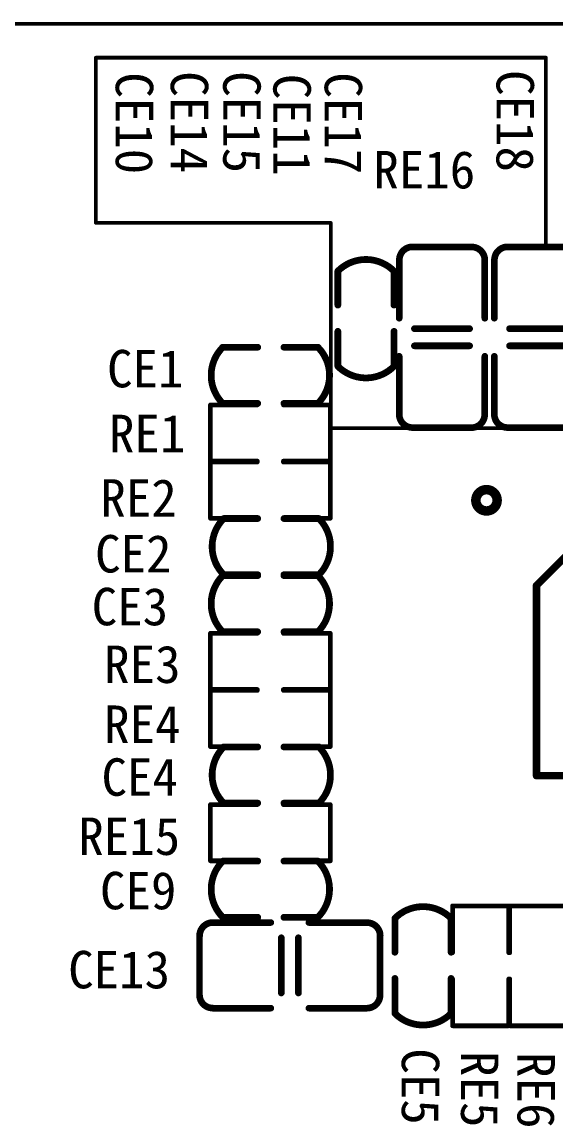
# Model space of a CAD drawing. Extents: x 695 to 1054, y 394 to 590.
# Drawn here: x 864.41 to 878.67, y 461.11 to 490.57 of the extents above; entities that cross this region are included whole.
import ezdxf

# ---------------------------------------------------------------- set-up
doc = ezdxf.new("R2010")
doc.units = 0
doc.header["$MEASUREMENT"] = 0
doc.layers.get('0').update_dxf_attribs({"linetype": 'CONTINUOUS'})
doc.layers.add('BOTTOMOVERLAY', color=7, linetype='CONTINUOUS')
doc.layers.add('KEEPOUTLAYER', color=6, linetype='CONTINUOUS')
doc.styles.get("Standard").update_dxf_attribs({"font": ''})
doc.styles.get('Standard').set_extended_font_data('SimSun')

# ---------------------------------------------------------------- blocks, each defined once
blk = doc.blocks.new('0603C_B_125')
at = {"layer": 'BOTTOMOVERLAY', "const_width": 0.18}
for points in [[(-0.75, 1.257, -0.414214), (0.75, 1.257)], [(0.75, -1.283, -0.414214), (-0.75, -1.283)]]:
    blk.add_lwpolyline(points, format="xyb", dxfattribs=at)
for points in [[(-0.75, 1.257), (-0.75, 0.35)], [(0.75, 1.257), (0.75, 0.35)], [(-0.75, -0.35), (-0.75, -1.283)], [(0.75, -0.35), (0.75, -1.283)]]:
    blk.add_lwpolyline(points, dxfattribs=at)
at = {"layer": 'BOTTOMOVERLAY', "const_width": 0.09}
for points in [[(-0.795, 1.257, 1), (-0.705, 1.257, 1)], [(-0.795, 1.257, 1), (-0.705, 1.257, 1)], [(0.705, 1.257, 1), (0.795, 1.257, 1)], [(0.705, 1.257, 1), (0.795, 1.257, 1)], [(-0.795, 0.35, 1), (-0.705, 0.35, 1)], [(0.705, 0.35, 1), (0.795, 0.35, 1)], [(-0.795, -0.35, 1), (-0.705, -0.35, 1)], [(0.705, -0.35, 1), (0.795, -0.35, 1)], [(-0.795, -1.283, 1), (-0.705, -1.283, 1)], [(-0.795, -1.283, 1), (-0.705, -1.283, 1)], [(0.705, -1.283, 1), (0.795, -1.283, 1)], [(0.705, -1.283, 1), (0.795, -1.283, 1)]]:
    blk.add_lwpolyline(points, format="xyb", close=True, dxfattribs=at)
blk = doc.blocks.new('0603C_B_126')
at = {"layer": 'BOTTOMOVERLAY', "const_width": 0.18}
for points in [[(-0.75, 1.257, -0.414214), (0.75, 1.257)], [(0.75, -1.283, -0.414214), (-0.75, -1.283)]]:
    blk.add_lwpolyline(points, format="xyb", dxfattribs=at)
for points in [[(-0.75, 0.35), (-0.75, 1.257)], [(0.75, 0.35), (0.75, 1.257)], [(-0.75, -1.283), (-0.75, -0.35)], [(0.75, -1.283), (0.75, -0.35)]]:
    blk.add_lwpolyline(points, dxfattribs=at)
at = {"layer": 'BOTTOMOVERLAY', "const_width": 0.09}
for points in [[(-0.795, 1.257, 1), (-0.705, 1.257, 1)], [(-0.795, 1.257, 1), (-0.705, 1.257, 1)], [(0.705, 1.257, 1), (0.795, 1.257, 1)], [(0.705, 1.257, 1), (0.795, 1.257, 1)], [(-0.795, 0.35, 1), (-0.705, 0.35, 1)], [(0.705, 0.35, 1), (0.795, 0.35, 1)], [(-0.795, -0.35, 1), (-0.705, -0.35, 1)], [(0.705, -0.35, 1), (0.795, -0.35, 1)], [(-0.795, -1.283, 1), (-0.705, -1.283, 1)], [(-0.795, -1.283, 1), (-0.705, -1.283, 1)], [(0.705, -1.283, 1), (0.795, -1.283, 1)], [(0.705, -1.283, 1), (0.795, -1.283, 1)]]:
    blk.add_lwpolyline(points, format="xyb", close=True, dxfattribs=at)
blk = doc.blocks.new('0603C_B_127')
at = {"layer": 'BOTTOMOVERLAY', "const_width": 0.18}
for points in [[(-0.75, 1.257, -0.414214), (0.75, 1.257)], [(0.75, -1.283, -0.414214), (-0.75, -1.283)]]:
    blk.add_lwpolyline(points, format="xyb", dxfattribs=at)
for points in [[(-0.75, 1.257), (-0.75, 0.35)], [(0.75, 1.257), (0.75, 0.35)], [(-0.75, -0.35), (-0.75, -1.283)], [(0.75, -0.35), (0.75, -1.283)]]:
    blk.add_lwpolyline(points, dxfattribs=at)
at = {"layer": 'BOTTOMOVERLAY', "const_width": 0.09}
for points in [[(-0.795, 1.257, 1), (-0.705, 1.257, 1)], [(-0.795, 1.257, 1), (-0.705, 1.257, 1)], [(0.705, 1.257, 1), (0.795, 1.257, 1)], [(0.705, 1.257, 1), (0.795, 1.257, 1)], [(-0.795, 0.35, 1), (-0.705, 0.35, 1)], [(0.705, 0.35, 1), (0.795, 0.35, 1)], [(-0.795, -0.35, 1), (-0.705, -0.35, 1)], [(0.705, -0.35, 1), (0.795, -0.35, 1)], [(-0.795, -1.283, 1), (-0.705, -1.283, 1)], [(-0.795, -1.283, 1), (-0.705, -1.283, 1)], [(0.705, -1.283, 1), (0.795, -1.283, 1)], [(0.705, -1.283, 1), (0.795, -1.283, 1)]]:
    blk.add_lwpolyline(points, format="xyb", close=True, dxfattribs=at)
blk = doc.blocks.new('0603C_B_128')
at = {"layer": 'BOTTOMOVERLAY', "const_width": 0.18}
for points in [[(-0.75, 1.257, -0.414214), (0.75, 1.257)], [(0.75, -1.283, -0.414214), (-0.75, -1.283)]]:
    blk.add_lwpolyline(points, format="xyb", dxfattribs=at)
for points in [[(-0.75, 0.35), (-0.75, 1.257)], [(0.75, 0.35), (0.75, 1.257)], [(-0.75, -1.283), (-0.75, -0.35)], [(0.75, -1.283), (0.75, -0.35)]]:
    blk.add_lwpolyline(points, dxfattribs=at)
at = {"layer": 'BOTTOMOVERLAY', "const_width": 0.09}
for points in [[(-0.795, 1.257, 1), (-0.705, 1.257, 1)], [(-0.795, 1.257, 1), (-0.705, 1.257, 1)], [(0.705, 1.257, 1), (0.795, 1.257, 1)], [(0.705, 1.257, 1), (0.795, 1.257, 1)], [(-0.795, 0.35, 1), (-0.705, 0.35, 1)], [(0.705, 0.35, 1), (0.795, 0.35, 1)], [(-0.795, -0.35, 1), (-0.705, -0.35, 1)], [(0.705, -0.35, 1), (0.795, -0.35, 1)], [(-0.795, -1.283, 1), (-0.705, -1.283, 1)], [(-0.795, -1.283, 1), (-0.705, -1.283, 1)], [(0.705, -1.283, 1), (0.795, -1.283, 1)], [(0.705, -1.283, 1), (0.795, -1.283, 1)]]:
    blk.add_lwpolyline(points, format="xyb", close=True, dxfattribs=at)
blk = doc.blocks.new('0603C_B_129')
at = {"layer": 'BOTTOMOVERLAY', "const_width": 0.18}
for points in [[(-0.75, 1.257, -0.414214), (0.75, 1.257)], [(0.75, -1.283, -0.414214), (-0.75, -1.283)]]:
    blk.add_lwpolyline(points, format="xyb", dxfattribs=at)
for points in [[(-0.75, 0.35), (-0.75, 1.257)], [(0.75, 0.35), (0.75, 1.257)], [(-0.75, -1.283), (-0.75, -0.35)], [(0.75, -1.283), (0.75, -0.35)]]:
    blk.add_lwpolyline(points, dxfattribs=at)
at = {"layer": 'BOTTOMOVERLAY', "const_width": 0.09}
for points in [[(-0.795, 1.257, 1), (-0.705, 1.257, 1)], [(-0.795, 1.257, 1), (-0.705, 1.257, 1)], [(0.705, 1.257, 1), (0.795, 1.257, 1)], [(0.705, 1.257, 1), (0.795, 1.257, 1)], [(-0.795, 0.35, 1), (-0.705, 0.35, 1)], [(0.705, 0.35, 1), (0.795, 0.35, 1)], [(-0.795, -0.35, 1), (-0.705, -0.35, 1)], [(0.705, -0.35, 1), (0.795, -0.35, 1)], [(-0.795, -1.283, 1), (-0.705, -1.283, 1)], [(-0.795, -1.283, 1), (-0.705, -1.283, 1)], [(0.705, -1.283, 1), (0.795, -1.283, 1)], [(0.705, -1.283, 1), (0.795, -1.283, 1)]]:
    blk.add_lwpolyline(points, format="xyb", close=True, dxfattribs=at)
blk = doc.blocks.new('0603C_B_133')
at = {"layer": 'BOTTOMOVERLAY', "const_width": 0.18}
for points in [[(-0.75, 1.257, -0.414214), (0.75, 1.257)], [(0.75, -1.283, -0.414214), (-0.75, -1.283)]]:
    blk.add_lwpolyline(points, format="xyb", dxfattribs=at)
for points in [[(-0.75, 1.257), (-0.75, 0.35)], [(0.75, 1.257), (0.75, 0.35)], [(-0.75, -0.35), (-0.75, -1.283)], [(0.75, -0.35), (0.75, -1.283)]]:
    blk.add_lwpolyline(points, dxfattribs=at)
at = {"layer": 'BOTTOMOVERLAY', "const_width": 0.09}
for points in [[(-0.795, 1.257, 1), (-0.705, 1.257, 1)], [(-0.795, 1.257, 1), (-0.705, 1.257, 1)], [(0.705, 1.257, 1), (0.795, 1.257, 1)], [(0.705, 1.257, 1), (0.795, 1.257, 1)], [(-0.795, 0.35, 1), (-0.705, 0.35, 1)], [(0.705, 0.35, 1), (0.795, 0.35, 1)], [(-0.795, -0.35, 1), (-0.705, -0.35, 1)], [(0.705, -0.35, 1), (0.795, -0.35, 1)], [(-0.795, -1.283, 1), (-0.705, -1.283, 1)], [(-0.795, -1.283, 1), (-0.705, -1.283, 1)], [(0.705, -1.283, 1), (0.795, -1.283, 1)], [(0.705, -1.283, 1), (0.795, -1.283, 1)]]:
    blk.add_lwpolyline(points, format="xyb", close=True, dxfattribs=at)
blk = doc.blocks.new('0603C_B_134')
at = {"layer": 'BOTTOMOVERLAY', "const_width": 0.18}
for points in [[(-0.75, 1.257, -0.414214), (0.75, 1.257)], [(0.75, -1.283, -0.414214), (-0.75, -1.283)]]:
    blk.add_lwpolyline(points, format="xyb", dxfattribs=at)
for points in [[(-0.75, 0.35), (-0.75, 1.257)], [(0.75, 0.35), (0.75, 1.257)], [(-0.75, -1.283), (-0.75, -0.35)], [(0.75, -1.283), (0.75, -0.35)]]:
    blk.add_lwpolyline(points, dxfattribs=at)
at = {"layer": 'BOTTOMOVERLAY', "const_width": 0.09}
for points in [[(-0.795, 1.257, 1), (-0.705, 1.257, 1)], [(-0.795, 1.257, 1), (-0.705, 1.257, 1)], [(0.705, 1.257, 1), (0.795, 1.257, 1)], [(0.705, 1.257, 1), (0.795, 1.257, 1)], [(-0.795, 0.35, 1), (-0.705, 0.35, 1)], [(0.705, 0.35, 1), (0.795, 0.35, 1)], [(-0.795, -0.35, 1), (-0.705, -0.35, 1)], [(0.705, -0.35, 1), (0.795, -0.35, 1)], [(-0.795, -1.283, 1), (-0.705, -1.283, 1)], [(-0.795, -1.283, 1), (-0.705, -1.283, 1)], [(0.705, -1.283, 1), (0.795, -1.283, 1)], [(0.705, -1.283, 1), (0.795, -1.283, 1)]]:
    blk.add_lwpolyline(points, format="xyb", close=True, dxfattribs=at)
blk = doc.blocks.new('0805C_B_137')
at = {"layer": 'BOTTOMOVERLAY', "const_width": 0.178}
for points in [[(-2.413, 0.787, -0.414214), (-2.06, 1.14)], [(2.057, 1.143, -0.414214), (2.41, 0.79)], [(-2.057, -1.143, -0.414214), (-2.41, -0.79)], [(2.413, -0.787, -0.414214), (2.06, -1.14)]]:
    blk.add_lwpolyline(points, format="xyb", dxfattribs=at)
for points in [[(-2.06, 1.143), (-0.508, 1.143)], [(0.508, 1.143), (2.057, 1.143)], [(-2.41, -0.79), (-2.41, 0.785)], [(-0.229, -0.737), (-0.229, 0.737)], [(0.229, -0.737), (0.229, 0.737)], [(2.413, -0.787), (2.413, 0.787)], [(-2.057, -1.143), (-0.508, -1.143)], [(0.508, -1.143), (2.06, -1.143)]]:
    blk.add_lwpolyline(points, dxfattribs=at)
at = {"layer": 'BOTTOMOVERLAY', "const_width": 0.0889}
for points in [[(-2.105, 1.143, 1), (-2.016, 1.143, 1)], [(-2.105, 1.14, 1), (-2.016, 1.14, 1)], [(-0.552, 1.143, 1), (-0.464, 1.143, 1)], [(0.464, 1.143, 1), (0.552, 1.143, 1)], [(2.013, 1.143, 1), (2.102, 1.143, 1)], [(2.013, 1.143, 1), (2.102, 1.143, 1)], [(-2.457, 0.787, 1), (-2.369, 0.787, 1)], [(-2.455, 0.785, 1), (-2.366, 0.785, 1)], [(-0.273, 0.737, 1), (-0.184, 0.737, 1)], [(0.184, 0.737, 1), (0.273, 0.737, 1)], [(2.366, 0.79, 1), (2.455, 0.79, 1)], [(2.369, 0.787, 1), (2.457, 0.787, 1)], [(-2.455, -0.79, 1), (-2.366, -0.79, 1)], [(-2.455, -0.79, 1), (-2.366, -0.79, 1)], [(-0.273, -0.737, 1), (-0.184, -0.737, 1)], [(0.184, -0.737, 1), (0.273, -0.737, 1)], [(2.369, -0.787, 1), (2.457, -0.787, 1)], [(2.369, -0.787, 1), (2.457, -0.787, 1)], [(-2.102, -1.143, 1), (-2.013, -1.143, 1)], [(-2.102, -1.143, 1), (-2.013, -1.143, 1)], [(-0.552, -1.143, 1), (-0.464, -1.143, 1)], [(0.464, -1.143, 1), (0.552, -1.143, 1)], [(2.016, -1.14, 1), (2.105, -1.14, 1)], [(2.016, -1.143, 1), (2.105, -1.143, 1)]]:
    blk.add_lwpolyline(points, format="xyb", close=True, dxfattribs=at)
blk = doc.blocks.new('0805C_B_138')
at = {"layer": 'BOTTOMOVERLAY', "const_width": 0.178}
for points in [[(-2.413, 0.787, -0.414214), (-2.06, 1.14)], [(2.057, 1.143, -0.414214), (2.41, 0.79)], [(-2.057, -1.143, -0.414214), (-2.41, -0.79)], [(2.413, -0.787, -0.414214), (2.06, -1.14)]]:
    blk.add_lwpolyline(points, format="xyb", dxfattribs=at)
for points in [[(-0.508, 1.143), (-2.06, 1.143)], [(2.057, 1.143), (0.508, 1.143)], [(-2.41, -0.79), (-2.41, 0.785)], [(-0.229, -0.737), (-0.229, 0.737)], [(0.229, -0.737), (0.229, 0.737)], [(2.413, -0.787), (2.413, 0.787)], [(-0.508, -1.143), (-2.057, -1.143)], [(2.06, -1.143), (0.508, -1.143)]]:
    blk.add_lwpolyline(points, dxfattribs=at)
at = {"layer": 'BOTTOMOVERLAY', "const_width": 0.0889}
for points in [[(-2.105, 1.143, 1), (-2.016, 1.143, 1)], [(-2.105, 1.14, 1), (-2.016, 1.14, 1)], [(-0.552, 1.143, 1), (-0.464, 1.143, 1)], [(0.464, 1.143, 1), (0.552, 1.143, 1)], [(2.013, 1.143, 1), (2.102, 1.143, 1)], [(2.013, 1.143, 1), (2.102, 1.143, 1)], [(-2.457, 0.787, 1), (-2.369, 0.787, 1)], [(-2.455, 0.785, 1), (-2.366, 0.785, 1)], [(-0.273, 0.737, 1), (-0.184, 0.737, 1)], [(0.184, 0.737, 1), (0.273, 0.737, 1)], [(2.366, 0.79, 1), (2.455, 0.79, 1)], [(2.369, 0.787, 1), (2.457, 0.787, 1)], [(-2.455, -0.79, 1), (-2.366, -0.79, 1)], [(-2.455, -0.79, 1), (-2.366, -0.79, 1)], [(-0.273, -0.737, 1), (-0.184, -0.737, 1)], [(0.184, -0.737, 1), (0.273, -0.737, 1)], [(2.369, -0.787, 1), (2.457, -0.787, 1)], [(2.369, -0.787, 1), (2.457, -0.787, 1)], [(-2.102, -1.143, 1), (-2.013, -1.143, 1)], [(-2.102, -1.143, 1), (-2.013, -1.143, 1)], [(-0.552, -1.143, 1), (-0.464, -1.143, 1)], [(0.464, -1.143, 1), (0.552, -1.143, 1)], [(2.016, -1.14, 1), (2.105, -1.14, 1)], [(2.016, -1.143, 1), (2.105, -1.143, 1)]]:
    blk.add_lwpolyline(points, format="xyb", close=True, dxfattribs=at)
blk = doc.blocks.new('0805C_B_139')
at = {"layer": 'BOTTOMOVERLAY', "const_width": 0.178}
for points in [[(-2.413, 0.787, -0.414214), (-2.06, 1.14)], [(2.057, 1.143, -0.414214), (2.41, 0.79)], [(-2.057, -1.143, -0.414214), (-2.41, -0.79)], [(2.413, -0.787, -0.414214), (2.06, -1.14)]]:
    blk.add_lwpolyline(points, format="xyb", dxfattribs=at)
for points in [[(-2.06, 1.143), (-0.508, 1.143)], [(0.508, 1.143), (2.057, 1.143)], [(-2.41, 0.785), (-2.41, -0.79)], [(-0.229, 0.737), (-0.229, -0.737)], [(0.229, 0.737), (0.229, -0.737)], [(2.413, 0.787), (2.413, -0.787)], [(-2.057, -1.143), (-0.508, -1.143)], [(0.508, -1.143), (2.06, -1.143)]]:
    blk.add_lwpolyline(points, dxfattribs=at)
at = {"layer": 'BOTTOMOVERLAY', "const_width": 0.0889}
for points in [[(-2.105, 1.143, 1), (-2.016, 1.143, 1)], [(-2.105, 1.14, 1), (-2.016, 1.14, 1)], [(-0.552, 1.143, 1), (-0.464, 1.143, 1)], [(0.464, 1.143, 1), (0.552, 1.143, 1)], [(2.013, 1.143, 1), (2.102, 1.143, 1)], [(2.013, 1.143, 1), (2.102, 1.143, 1)], [(-2.457, 0.787, 1), (-2.369, 0.787, 1)], [(-2.455, 0.785, 1), (-2.366, 0.785, 1)], [(-0.273, 0.737, 1), (-0.184, 0.737, 1)], [(0.184, 0.737, 1), (0.273, 0.737, 1)], [(2.366, 0.79, 1), (2.455, 0.79, 1)], [(2.369, 0.787, 1), (2.457, 0.787, 1)], [(-2.455, -0.79, 1), (-2.366, -0.79, 1)], [(-2.455, -0.79, 1), (-2.366, -0.79, 1)], [(-0.273, -0.737, 1), (-0.184, -0.737, 1)], [(0.184, -0.737, 1), (0.273, -0.737, 1)], [(2.369, -0.787, 1), (2.457, -0.787, 1)], [(2.369, -0.787, 1), (2.457, -0.787, 1)], [(-2.102, -1.143, 1), (-2.013, -1.143, 1)], [(-2.102, -1.143, 1), (-2.013, -1.143, 1)], [(-0.552, -1.143, 1), (-0.464, -1.143, 1)], [(0.464, -1.143, 1), (0.552, -1.143, 1)], [(2.016, -1.14, 1), (2.105, -1.14, 1)], [(2.016, -1.143, 1), (2.105, -1.143, 1)]]:
    blk.add_lwpolyline(points, format="xyb", close=True, dxfattribs=at)
blk = doc.blocks.new('0603_B_191')
at = {"layer": 'BOTTOMOVERLAY', "const_width": 0.127}
for points in [[(-1.613, 0.766), (-0.363, 0.766)], [(-1.613, 0.766), (-1.613, -0.734)], [(0.337, 0.766), (1.587, 0.766)], [(1.587, 0.766), (1.587, -0.734)], [(-1.613, -0.734), (-0.363, -0.734)], [(0.337, -0.734), (1.587, -0.734)]]:
    blk.add_lwpolyline(points, dxfattribs=at)
at = {"layer": 'BOTTOMOVERLAY', "const_width": 0.0635}
for points in [[(-1.644, 0.766, 1), (-1.581, 0.766, 1)], [(-1.644, 0.766, 1), (-1.581, 0.766, 1)], [(-0.394, 0.766, 1), (-0.331, 0.766, 1)], [(0.306, 0.766, 1), (0.369, 0.766, 1)], [(1.556, 0.766, 1), (1.619, 0.766, 1)], [(1.556, 0.766, 1), (1.619, 0.766, 1)], [(-1.644, -0.734, 1), (-1.581, -0.734, 1)], [(-1.644, -0.734, 1), (-1.581, -0.734, 1)], [(-0.394, -0.734, 1), (-0.331, -0.734, 1)], [(0.306, -0.734, 1), (0.369, -0.734, 1)], [(1.556, -0.734, 1), (1.619, -0.734, 1)], [(1.556, -0.734, 1), (1.619, -0.734, 1)]]:
    blk.add_lwpolyline(points, format="xyb", close=True, dxfattribs=at)
blk = doc.blocks.new('0603_B_192')
at = {"layer": 'BOTTOMOVERLAY', "const_width": 0.127}
for points in [[(-0.363, 0.766), (-1.613, 0.766)], [(-1.613, -0.734), (-1.613, 0.766)], [(1.587, 0.766), (0.337, 0.766)], [(1.587, -0.734), (1.587, 0.766)], [(-0.363, -0.734), (-1.613, -0.734)], [(1.587, -0.734), (0.337, -0.734)]]:
    blk.add_lwpolyline(points, dxfattribs=at)
at = {"layer": 'BOTTOMOVERLAY', "const_width": 0.0635}
for points in [[(-1.644, 0.766, 1), (-1.581, 0.766, 1)], [(-1.644, 0.766, 1), (-1.581, 0.766, 1)], [(-0.394, 0.766, 1), (-0.331, 0.766, 1)], [(0.306, 0.766, 1), (0.369, 0.766, 1)], [(1.556, 0.766, 1), (1.619, 0.766, 1)], [(1.556, 0.766, 1), (1.619, 0.766, 1)], [(-1.644, -0.734, 1), (-1.581, -0.734, 1)], [(-1.644, -0.734, 1), (-1.581, -0.734, 1)], [(-0.394, -0.734, 1), (-0.331, -0.734, 1)], [(0.306, -0.734, 1), (0.369, -0.734, 1)], [(1.556, -0.734, 1), (1.619, -0.734, 1)], [(1.556, -0.734, 1), (1.619, -0.734, 1)]]:
    blk.add_lwpolyline(points, format="xyb", close=True, dxfattribs=at)
blk = doc.blocks.new('0603_B_193')
at = {"layer": 'BOTTOMOVERLAY', "const_width": 0.127}
for points in [[(-0.363, 0.766), (-1.613, 0.766)], [(-1.613, -0.734), (-1.613, 0.766)], [(1.587, 0.766), (0.337, 0.766)], [(1.587, -0.734), (1.587, 0.766)], [(-0.363, -0.734), (-1.613, -0.734)], [(1.587, -0.734), (0.337, -0.734)]]:
    blk.add_lwpolyline(points, dxfattribs=at)
at = {"layer": 'BOTTOMOVERLAY', "const_width": 0.0635}
for points in [[(-1.644, 0.766, 1), (-1.581, 0.766, 1)], [(-1.644, 0.766, 1), (-1.581, 0.766, 1)], [(-0.394, 0.766, 1), (-0.331, 0.766, 1)], [(0.305, 0.766, 1), (0.369, 0.766, 1)], [(1.556, 0.766, 1), (1.619, 0.766, 1)], [(1.556, 0.766, 1), (1.619, 0.766, 1)], [(-1.644, -0.734, 1), (-1.581, -0.734, 1)], [(-1.644, -0.734, 1), (-1.581, -0.734, 1)], [(-0.394, -0.734, 1), (-0.331, -0.734, 1)], [(0.305, -0.734, 1), (0.369, -0.734, 1)], [(1.556, -0.734, 1), (1.619, -0.734, 1)], [(1.556, -0.734, 1), (1.619, -0.734, 1)]]:
    blk.add_lwpolyline(points, format="xyb", close=True, dxfattribs=at)
blk = doc.blocks.new('0603_B_194')
at = {"layer": 'BOTTOMOVERLAY', "const_width": 0.127}
for points in [[(-1.613, 0.766), (-0.363, 0.766)], [(-1.613, 0.766), (-1.613, -0.734)], [(0.337, 0.766), (1.587, 0.766)], [(1.587, 0.766), (1.587, -0.734)], [(-1.613, -0.734), (-0.363, -0.734)], [(0.337, -0.734), (1.587, -0.734)]]:
    blk.add_lwpolyline(points, dxfattribs=at)
at = {"layer": 'BOTTOMOVERLAY', "const_width": 0.0635}
for points in [[(-1.645, 0.766, 1), (-1.581, 0.766, 1)], [(-1.645, 0.766, 1), (-1.581, 0.766, 1)], [(-0.394, 0.766, 1), (-0.331, 0.766, 1)], [(0.306, 0.766, 1), (0.369, 0.766, 1)], [(1.556, 0.766, 1), (1.619, 0.766, 1)], [(1.556, 0.766, 1), (1.619, 0.766, 1)], [(-1.645, -0.734, 1), (-1.581, -0.734, 1)], [(-1.645, -0.734, 1), (-1.581, -0.734, 1)], [(-0.394, -0.734, 1), (-0.331, -0.734, 1)], [(0.306, -0.734, 1), (0.369, -0.734, 1)], [(1.556, -0.734, 1), (1.619, -0.734, 1)], [(1.556, -0.734, 1), (1.619, -0.734, 1)]]:
    blk.add_lwpolyline(points, format="xyb", close=True, dxfattribs=at)
blk = doc.blocks.new('0603_B_195')
at = {"layer": 'BOTTOMOVERLAY', "const_width": 0.127}
for points in [[(-1.613, 0.766), (-0.363, 0.766)], [(-1.613, 0.766), (-1.613, -0.734)], [(0.337, 0.766), (1.587, 0.766)], [(1.587, 0.766), (1.587, -0.734)], [(-1.613, -0.734), (-0.363, -0.734)], [(0.337, -0.734), (1.587, -0.734)]]:
    blk.add_lwpolyline(points, dxfattribs=at)
at = {"layer": 'BOTTOMOVERLAY', "const_width": 0.0635}
for points in [[(-1.644, 0.766, 1), (-1.581, 0.766, 1)], [(-1.644, 0.766, 1), (-1.581, 0.766, 1)], [(-0.394, 0.766, 1), (-0.331, 0.766, 1)], [(0.306, 0.766, 1), (0.369, 0.766, 1)], [(1.556, 0.766, 1), (1.619, 0.766, 1)], [(1.556, 0.766, 1), (1.619, 0.766, 1)], [(-1.644, -0.734, 1), (-1.581, -0.734, 1)], [(-1.644, -0.734, 1), (-1.581, -0.734, 1)], [(-0.394, -0.734, 1), (-0.331, -0.734, 1)], [(0.306, -0.734, 1), (0.369, -0.734, 1)], [(1.556, -0.734, 1), (1.619, -0.734, 1)], [(1.556, -0.734, 1), (1.619, -0.734, 1)]]:
    blk.add_lwpolyline(points, format="xyb", close=True, dxfattribs=at)
blk = doc.blocks.new('0603_B_196')
at = {"layer": 'BOTTOMOVERLAY', "const_width": 0.127}
for points in [[(-0.363, 0.766), (-1.613, 0.766)], [(-1.613, -0.734), (-1.613, 0.766)], [(1.587, 0.766), (0.337, 0.766)], [(1.587, -0.734), (1.587, 0.766)], [(-0.363, -0.734), (-1.613, -0.734)], [(1.587, -0.734), (0.337, -0.734)]]:
    blk.add_lwpolyline(points, dxfattribs=at)
at = {"layer": 'BOTTOMOVERLAY', "const_width": 0.0635}
for points in [[(-1.644, 0.766, 1), (-1.581, 0.766, 1)], [(-1.644, 0.766, 1), (-1.581, 0.766, 1)], [(-0.394, 0.766, 1), (-0.331, 0.766, 1)], [(0.306, 0.766, 1), (0.369, 0.766, 1)], [(1.556, 0.766, 1), (1.619, 0.766, 1)], [(1.556, 0.766, 1), (1.619, 0.766, 1)], [(-1.644, -0.734, 1), (-1.581, -0.734, 1)], [(-1.644, -0.734, 1), (-1.581, -0.734, 1)], [(-0.394, -0.734, 1), (-0.331, -0.734, 1)], [(0.306, -0.734, 1), (0.369, -0.734, 1)], [(1.556, -0.734, 1), (1.619, -0.734, 1)], [(1.556, -0.734, 1), (1.619, -0.734, 1)]]:
    blk.add_lwpolyline(points, format="xyb", close=True, dxfattribs=at)
blk = doc.blocks.new('0603_B_203')
at = {"layer": 'BOTTOMOVERLAY', "const_width": 0.127}
for points in [[(-1.613, 0.766), (-0.363, 0.766)], [(-1.613, -0.734), (-1.613, 0.766)], [(0.337, 0.766), (1.587, 0.766)], [(1.587, -0.734), (1.587, 0.766)], [(-1.613, -0.734), (-0.363, -0.734)], [(0.337, -0.734), (1.587, -0.734)]]:
    blk.add_lwpolyline(points, dxfattribs=at)
at = {"layer": 'BOTTOMOVERLAY', "const_width": 0.0635}
for points in [[(-1.644, 0.766, 1), (-1.581, 0.766, 1)], [(-1.644, 0.766, 1), (-1.581, 0.766, 1)], [(-0.394, 0.766, 1), (-0.331, 0.766, 1)], [(0.306, 0.766, 1), (0.369, 0.766, 1)], [(1.556, 0.766, 1), (1.619, 0.766, 1)], [(1.556, 0.766, 1), (1.619, 0.766, 1)], [(-1.644, -0.734, 1), (-1.581, -0.734, 1)], [(-1.644, -0.734, 1), (-1.581, -0.734, 1)], [(-0.394, -0.734, 1), (-0.331, -0.734, 1)], [(0.306, -0.734, 1), (0.369, -0.734, 1)], [(1.556, -0.734, 1), (1.619, -0.734, 1)], [(1.556, -0.734, 1), (1.619, -0.734, 1)]]:
    blk.add_lwpolyline(points, format="xyb", close=True, dxfattribs=at)
blk = doc.blocks.new('RN7302_B_223')
at = {"layer": 'BOTTOMOVERLAY'}
for points, const_width in [([(-4, 4.4, 1), (-4.568, 4.4, 1)], 0.254), ([(-4.631, 4.4, 1), (-4.504, 4.4, 1)], 0.127), ([(-4.063, 4.4, 1), (-3.936, 4.4, 1)], 0.127), ([(-2.06, 3.065, 1), (-1.96, 3.065, 1)], 0.1), ([(-2.06, 3.065, 1), (-1.96, 3.065, 1)], 0.1), ([(3.015, 3.065, 1), (3.115, 3.065, 1)], 0.1), ([(3.015, 3.065, 1), (3.115, 3.065, 1)], 0.1), ([(-3.115, 2.01, 1), (-3.015, 2.01, 1)], 0.1), ([(-3.115, 2.01, 1), (-3.015, 2.01, 1)], 0.1), ([(-3.115, -3.065, 1), (-3.015, -3.065, 1)], 0.1), ([(-3.115, -3.065, 1), (-3.015, -3.065, 1)], 0.1), ([(3.015, -3.065, 1), (3.115, -3.065, 1)], 0.1), ([(3.015, -3.065, 1), (3.115, -3.065, 1)], 0.1)]:
    blk.add_lwpolyline(points, format="xyb", close=True, dxfattribs=dict(at, const_width=const_width))
at = {"layer": 'BOTTOMOVERLAY', "const_width": 0.2}
for points in [[(-3.065, 2.01), (-2.01, 3.065)], [(3.065, 3.065), (-2.01, 3.065)], [(3.065, -3.065), (3.065, 3.065)], [(-3.065, -3.065), (-3.065, 2.01)], [(3.065, -3.065), (-3.065, -3.065)]]:
    blk.add_lwpolyline(points, dxfattribs=at)

msp = doc.modelspace()

# ---------------------------------------------------------------- linework, layer by layer
at = {"layer": 'BOTTOMOVERLAY', "const_width": 0.1}
for points in [[(866.3851, 485.2095), (866.3851, 489.6195)], [(878.4051, 489.6195), (866.3851, 489.6195)], [(878.4051, 484.5705), (878.4051, 489.6195)], [(872.6571, 485.2095), (866.3851, 485.2095)], [(872.6571, 479.7295), (872.6571, 485.2095)], [(888.2651, 484.5705), (878.4051, 484.5705)], [(888.2651, 479.7295), (872.6571, 479.7295)]]:
    msp.add_lwpolyline(points, dxfattribs=at)
at = {"layer": 'BOTTOMOVERLAY', "const_width": 0.05}
for points in [[(866.4101, 489.6195, -1), (866.3601, 489.6195, -1)], [(866.4101, 489.6195, -1), (866.3601, 489.6195, -1)], [(878.4301, 489.6195, -1), (878.3801, 489.6195, -1)], [(878.4301, 489.6195, -1), (878.3801, 489.6195, -1)], [(866.4101, 485.2095, -1), (866.3601, 485.2095, -1)], [(866.4101, 485.2095, -1), (866.3601, 485.2095, -1)], [(872.6821, 485.2095, -1), (872.6321, 485.2095, -1)], [(872.6821, 485.2095, -1), (872.6321, 485.2095, -1)], [(878.4301, 484.5705, -1), (878.3801, 484.5705, -1)], [(878.4301, 484.5705, -1), (878.3801, 484.5705, -1)], [(872.6821, 479.7295, -1), (872.6321, 479.7295, -1)], [(872.6821, 479.7295, -1), (872.6321, 479.7295, -1)]]:
    msp.add_lwpolyline(points, format="xyb", close=True, dxfattribs=at)
at = {"layer": 'KEEPOUTLAYER', "const_width": 0.1}
msp.add_lwpolyline([(937.8051, 490.51949), (717.8051, 490.51949)], dxfattribs=at)

# ---------------------------------------------------------------- block references
at = {"xscale": -1}
for name, p, rotation in [('0805C_B_138', (875.6291, 482.1575), 90), ('0805C_B_139', (878.1691, 482.1575), 270), ('0603C_B_125', (871.0571, 481.1415), 269.9999999999978), ('0603_B_191', (871.0571, 479.6175), 180), ('0603_B_192', (871.0571, 478.0935), 180), ('RN7302_B_223', (881.2171, 473.5215), 90), ('0603C_B_126', (871.0571, 476.5695), 90), ('0603C_B_127', (871.0571, 475.0455), 270), ('0603_B_193', (871.0571, 473.5215), 180), ('0603_B_194', (871.0571, 471.9975), 180), ('0603C_B_128', (871.0571, 470.4735), 90), ('0603_B_203', (871.0571, 468.9495), 180), ('0603C_B_133', (871.0571, 467.4255), 270), ('0603_B_195', (876.6451, 465.3935), 270), ('0603_B_196', (878.1691, 465.3935), 270)]:
    msp.add_blockref(name, p, dxfattribs=dict(at, rotation=rotation))
for name, p in [('0603C_B_134', (873.5971, 482.6655)), ('0603C_B_129', (875.1211, 465.3935)), ('0805C_B_137', (871.5651, 465.3935))]:
    msp.add_blockref(name, p, dxfattribs=at)

# ---------------------------------------------------------------- texts
at = {"layer": 'BOTTOMOVERLAY'}
for s, p in [('CE10', (866.9151, 489.2295)), ('CE14', (868.3851, 489.2595)), ('CE15', (869.7851, 489.2595)), ('CE11', (871.1251, 489.1895)), ('CE17', (872.4951, 489.2295)), ('CE18', (877.0851, 489.2895)), ('CE5', (874.5551, 463.1795)), ('RE5', (876.1371, 463.1075)), ('RE6', (877.6451, 463.0795))]:
    msp.add_text(s, height=1.000001, rotation=270, dxfattribs=at).set_placement(p)
for s, p in [('RE16', (873.7951, 486.1295)), ('CE1', (866.6835, 480.8195)), ('RE1', (866.7335, 479.0895)), ('RE2', (866.5035, 477.3695)), ('CE2', (866.3635, 475.8795)), ('CE3', (866.2735, 474.4695)), ('RE3', (866.6051, 472.9295)), ('RE4', (866.6051, 471.3295)), ('CE4', (866.5351, 469.9195)), ('RE15', (865.9151, 468.3395)), ('CE9', (866.4951, 466.8895)), ('CE13', (865.6451, 464.7795))]:
    msp.add_text(s, height=1.000001, dxfattribs=at).set_placement(p)

doc.saveas('drawing.dxf')
